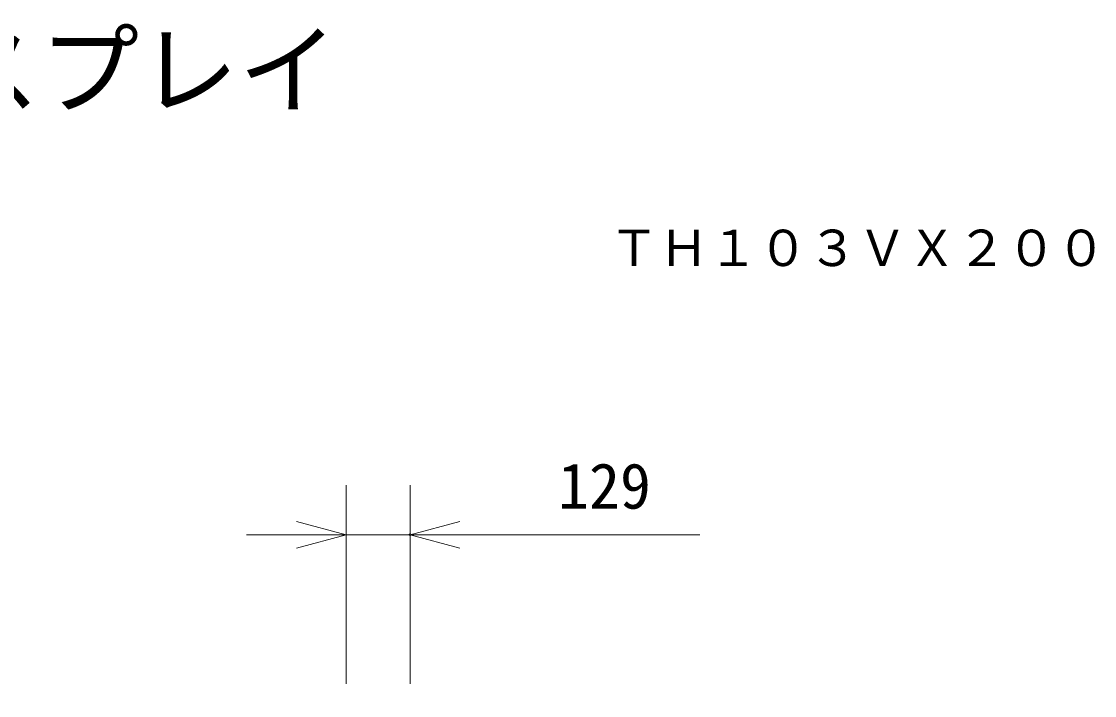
# Model space of a CAD drawing. Units: millimetres, scale not verified. Extents: x -62 to 63, y -56 to 57.
# Drawn here: x 15.79 to 58.98, y 29.65 to 56.79 of the extents above; entities that cross this region are included whole.
import ezdxf
from ezdxf.enums import TextEntityAlignment as Align

# ---------------------------------------------------------------- set-up
doc = ezdxf.new("R2010")
doc.units = ezdxf.units.MM
doc.header["$LTSCALE"] = 0.125
doc.header["$PDMODE"] = 32
doc.header["$PDSIZE"] = 0.0625
doc.layers.add('0-0_0', color=7, linetype='Continuous', lineweight=9)
doc.layers.add('0-6_SUNPO', color=7, linetype='Continuous', lineweight=9)
for name, color, linetype in [('0-2_MOJI1', 7, 'Continuous'), ('0-3_TOUROKU', 7, 'Continuous'), ('0-4_Defpoints', 7, 'Continuous')]:
    doc.layers.add(name, color=color, linetype=linetype)
doc.styles.add('ＭＳ ゴシック', font='')
doc.styles.get('ＭＳ ゴシック').set_extended_font_data('MS Gothic')

# ---------------------------------------------------------------- blocks, each defined once
blk = doc.blocks.new('_OPEN30')
at = {"layer": '0-0_0'}
blk.add_line((0, 0), (-1, 0), dxfattribs=at)
blk.add_lwpolyline([(-1, 0.26795), (0, 0), (-1, -0.26795)], dxfattribs=at)
blk = doc.blocks.new('D6')
at = {"layer": '0-4_Defpoints'}
for p in [(22.9879, 36.7741), (20.4119, 28.7741), (22.9879, 28.7741)]:
    blk.add_point(p, dxfattribs=at)
at = {"layer": '0-6_SUNPO'}
for p, q in [((20.4119, 30.7741), (20.4119, 38.7741)), ((22.9879, 30.7741), (22.9879, 38.7741)), ((18.4119, 36.7741), (16.4119, 36.7741)), ((20.4119, 36.7741), (22.9879, 36.7741)), ((24.9879, 36.7741), (34.6546, 36.7741))]:
    blk.add_line(p, q, dxfattribs=at)
at = {"layer": '0-6_SUNPO', "xscale": 2, "yscale": 2}
blk.add_blockref('_OPEN30', (20.4119, 36.7741), dxfattribs=at)
at = {"layer": '0-6_SUNPO', "xscale": 2, "yscale": 2, "rotation": 180}
blk.add_blockref('_OPEN30', (22.9879, 36.7741), dxfattribs=at)
at = {"layer": '0-6_SUNPO', "style": 'ＭＳ ゴシック'}
blk.add_text('129', height=1.833, dxfattribs=at).set_placement((28.9463, 37.2741), align=Align.BOTTOM_LEFT)

msp = doc.modelspace()

# ---------------------------------------------------------------- block references
at = {"layer": '0-6_SUNPO'}
msp.add_blockref('D6', (8.4402, -0.6481), dxfattribs=at)

# ---------------------------------------------------------------- texts
at = {"layer": '0-2_MOJI1', "style": 'ＭＳ ゴシック'}
msp.add_text('ハイビジョンプラズマディスプレイ', height=2.933, dxfattribs=at).set_placement((-35.4867, 52.5041), align=Align.BOTTOM_LEFT)
at = {"layer": '0-3_TOUROKU', "style": 'ＭＳ ゴシック'}
msp.add_text('ＴＨ１０３ＶＸ２００', height=1.466, dxfattribs=at).set_placement((39.4466, 46.5041), align=Align.BOTTOM_LEFT)

doc.saveas('drawing.dxf')
